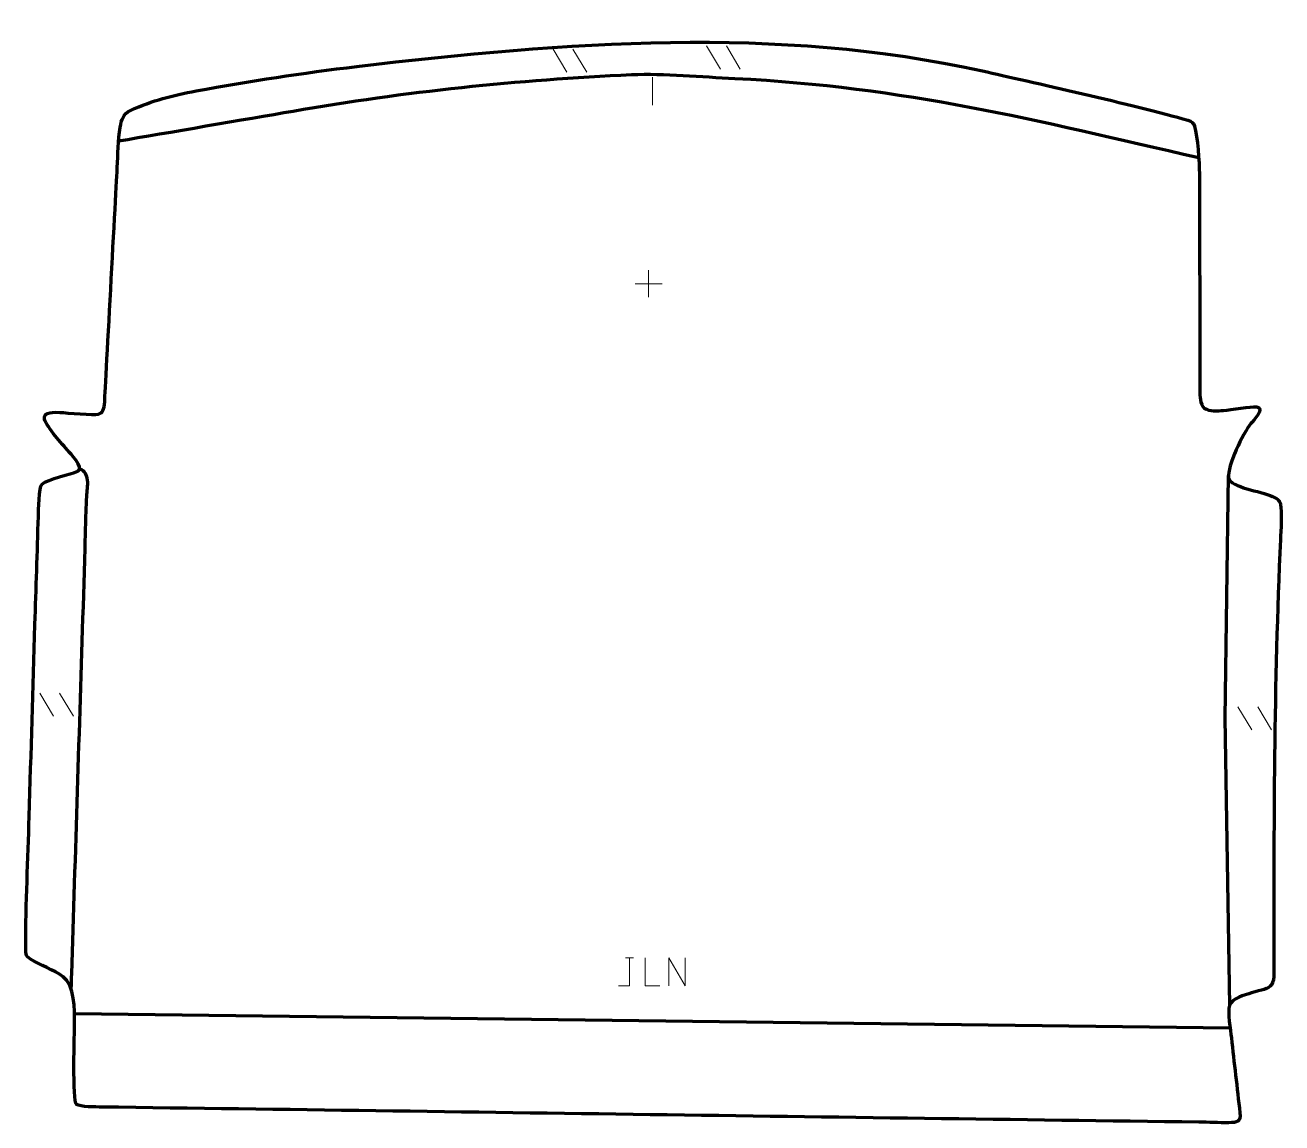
# Model space of a CAD drawing. Header units: millimetres. Extents: x 510 to 1631, y -392 to 587.
import ezdxf

# ---------------------------------------------------------------- set-up
doc = ezdxf.new("R2010")
doc.units = ezdxf.units.MM
doc.header["$MEASUREMENT"] = 0
doc.layers.add('layer 3', color=7, linetype='Continuous')
doc.layers.add('layer 4', color=7, linetype='Continuous')

msp = doc.modelspace()

# ---------------------------------------------------------------- linework, layer by layer
at = {"layer": 'layer 3', "color": 142, "lineweight": 158}
for points, knots in [([(593.1298, 484.1875), (636.1747, 491.5886), (705.9191, 503.4792), (748.964, 510.8803), (748.964, 510.8803), (847.8955, 528.1722), (950.3051, 538.8974), (1050.6723, 543.3236), (1050.6723, 543.3236), (1080.605, 544.6436), (1112.8738, 541.397), (1142.9987, 539.9369), (1142.9987, 539.9369), (1294.8513, 532.5764), (1411.1786, 502.8249), (1556.8104, 469.3335)], [0, 0, 0, 0, 0.2, 0.2, 0.2, 0.2, 0.4, 0.4, 0.4, 0.4, 0.6, 0.6, 0.6, 0.6, 1, 1, 1, 1]), ([(558.3464, 191.8625), (563.08, 190.2393), (564.766, 186.2352), (565.2046, 181.6078), (565.2046, 181.6078), (565.6572, 176.8324), (564.7815, 171.3927), (564.5552, 167.2209), (564.5552, 167.2209), (563.5282, 148.2869), (563.3451, 129.1304), (562.7582, 110.1586), (562.7582, 110.1586), (559.2978, 0.315), (555.8373, -109.5286), (552.3769, -219.3722), (552.3769, -219.3722), (551.8264, -236.8474), (551.2758, -254.3225), (550.7253, -271.7976)], [0, 0, 0, 0, 0.166666667, 0.166666667, 0.166666667, 0.166666667, 0.333333333, 0.333333333, 0.333333333, 0.333333333, 0.5, 0.5, 0.5, 0.5, 0.666666667, 0.666666667, 0.666666667, 0.666666667, 1, 1, 1, 1]), ([(1583.1544, 185.9338), (1583.1544, 185.9338), (1580.1841, -30.6504), (1580.1841, -30.6504), (1580.1841, -30.6504), (1580.1841, -30.6504), (1584.2963, -286.9049), (1584.2963, -286.9049)], [0, 0, 0, 0, 0.333333333, 0.333333333, 0.333333333, 0.333333333, 1, 1, 1, 1])]:
    msp.add_open_spline(points, degree=3, knots=knots, dxfattribs=at)
msp.add_open_spline([(553.9223, -294.049), (553.9223, -294.049), (1584.738, -306.8259), (1584.738, -306.8259)], degree=3, dxfattribs=at)
at = {"layer": 'layer 4', "color": 22, "lineweight": 158}
msp.add_open_spline([(580.7929, 251.6548), (580.5669, 244.5699), (578.7185, 241.6283), (575.3949, 240.5732), (575.3949, 240.5732), (571.2414, 239.2546), (547.0555, 241.7424), (540.8907, 242.0886), (540.8907, 242.0886), (519.578, 243.3305), (527.0508, 234.2733), (535.1048, 223.1002), (535.1048, 223.1002), (538.8266, 218.1968), (543.5947, 213.1018), (547.6605, 208.3988), (547.6605, 208.3988), (549.6311, 206.1193), (563.0024, 192.5766), (556.7573, 189.6055), (556.7573, 189.6055), (550.8555, 186.7977), (530.155, 182.7428), (524.8722, 178.0774), (524.8722, 178.0774), (522.2055, 175.7224), (521.7243, 153.9164), (521.605, 149.2423), (521.605, 149.2423), (520.7861, 117.1575), (519.5493, 85.0842), (518.5815, 53.0036), (518.5815, 53.0036), (516.8688, -4.069), (515.1704, -61.1422), (513.4767, -118.2154), (513.4767, -118.2154), (512.3307, -156.6417), (510.3846, -195.8538), (510.3335, -234.2016), (510.3335, -234.2016), (510.3261, -239.7631), (509.8257, -242.6359), (514.6422, -245.6214), (514.6422, -245.6214), (523.3217, -251.0013), (535.2009, -255.0824), (543.7523, -261.2433), (543.7523, -261.2433), (554.0557, -268.6664), (554.0777, -290.8237), (553.9587, -302.5202), (553.9587, -302.5202), (553.8808, -310.1875), (551.825, -372.6233), (555.7127, -375.2335), (555.7127, -375.2335), (558.8816, -377.3614), (573.1849, -377.4352), (577.9348, -377.4991), (577.9348, -377.4991), (904.2636, -381.8925), (1230.5825, -386.7344), (1556.9147, -390.9444), (1556.9147, -390.9444), (1565.4366, -391.0544), (1574.8993, -391.572), (1583.2353, -391.4505), (1583.2353, -391.4505), (1591.312, -391.3327), (1594.4552, -390.7984), (1593.5272, -382.619), (1593.5272, -382.619), (1590.9945, -360.2966), (1588.3982, -337.9542), (1585.8983, -315.6307), (1585.8983, -315.6307), (1585.1678, -308.9534), (1582.166, -292.3167), (1584.2963, -286.9049), (1584.2963, -286.9049), (1586.9457, -280.1742), (1597.6132, -277.5977), (1603.8918, -275.5967), (1603.8918, -275.5967), (1612.6561, -272.8036), (1619.178, -272.6236), (1621.8341, -268.3467), (1621.8341, -268.3467), (1623.2253, -266.1066), (1623.869, -262.8525), (1623.8596, -257.7362), (1623.8596, -257.7362), (1623.6214, -128.8168), (1623.7503, 0.0921), (1629.7455, 128.8354), (1629.7455, 128.8354), (1630.0844, 136.1144), (1630.9677, 154.3881), (1629.8039, 160.0744), (1629.8039, 160.0744), (1628.9885, 164.0584), (1626.1422, 165.3762), (1622.6097, 167.0218), (1622.6097, 167.0218), (1611.7369, 172.0866), (1585.7733, 175.0202), (1583.3193, 183.6727), (1583.3193, 183.6727), (1582.1316, 194.3351), (1596.2647, 223.4974), (1603.2774, 232.0471), (1603.2774, 232.0471), (1605.4183, 234.6572), (1616.5717, 246.1486), (1608.3715, 247.0375), (1608.3715, 247.0375), (1603.6155, 247.553), (1585.4269, 244.313), (1578.8481, 243.7948), (1578.8481, 243.7948), (1573.6335, 243.3841), (1566.3001, 242.7409), (1561.7859, 245.8674), (1561.7859, 245.8674), (1557.8486, 249.229), (1557.8274, 256.8924), (1557.7095, 261.5942), (1557.7095, 261.5942), (1557.9151, 326.0136), (1557.4359, 390.5452), (1557.4087, 454.9852), (1557.4087, 454.9852), (1557.4066, 465.1098), (1555.7737, 487.8254), (1552.8928, 497.5169), (1552.8928, 497.5169), (1552.0801, 500.2509), (1550.6584, 501.6564), (1547.1981, 502.6482), (1547.1981, 502.6482), (1499.6435, 516.2781), (1405.4161, 537.399), (1364.0288, 546.5956), (1364.0288, 546.5956), (1180.059, 587.4753), (991.2084, 572.3705), (805.7878, 550.6319), (805.7878, 550.6319), (757.0608, 544.8611), (710.6698, 537.6163), (662.4268, 528.7955), (662.4268, 528.7955), (640.8457, 524.8145), (623.8389, 520.6271), (603.7589, 511.2897), (603.7589, 511.2897), (597.1336, 508.2088), (595.8738, 503.2112), (594.6107, 496.2597), (594.6107, 496.2597), (592.556, 484.9514), (592.6102, 472.0495), (592.0088, 460.4897), (592.0088, 460.4897), (591.4074, 448.9299), (580.7929, 251.6548), (580.7929, 251.6548)], degree=3, knots=[0, 0, 0, 0, 0.023255814, 0.023255814, 0.023255814, 0.023255814, 0.046511628, 0.046511628, 0.046511628, 0.046511628, 0.069767442, 0.069767442, 0.069767442, 0.069767442, 0.093023256, 0.093023256, 0.093023256, 0.093023256, 0.11627907, 0.11627907, 0.11627907, 0.11627907, 0.139534884, 0.139534884, 0.139534884, 0.139534884, 0.162790698, 0.162790698, 0.162790698, 0.162790698, 0.186046512, 0.186046512, 0.186046512, 0.186046512, 0.209302326, 0.209302326, 0.209302326, 0.209302326, 0.23255814, 0.23255814, 0.23255814, 0.23255814, 0.255813953, 0.255813953, 0.255813953, 0.255813953, 0.279069767, 0.279069767, 0.279069767, 0.279069767, 0.302325581, 0.302325581, 0.302325581, 0.302325581, 0.325581395, 0.325581395, 0.325581395, 0.325581395, 0.348837209, 0.348837209, 0.348837209, 0.348837209, 0.372093023, 0.372093023, 0.372093023, 0.372093023, 0.395348837, 0.395348837, 0.395348837, 0.395348837, 0.418604651, 0.418604651, 0.418604651, 0.418604651, 0.441860465, 0.441860465, 0.441860465, 0.441860465, 0.465116279, 0.465116279, 0.465116279, 0.465116279, 0.488372093, 0.488372093, 0.488372093, 0.488372093, 0.511627907, 0.511627907, 0.511627907, 0.511627907, 0.534883721, 0.534883721, 0.534883721, 0.534883721, 0.558139535, 0.558139535, 0.558139535, 0.558139535, 0.581395349, 0.581395349, 0.581395349, 0.581395349, 0.604651163, 0.604651163, 0.604651163, 0.604651163, 0.627906977, 0.627906977, 0.627906977, 0.627906977, 0.651162791, 0.651162791, 0.651162791, 0.651162791, 0.674418605, 0.674418605, 0.674418605, 0.674418605, 0.697674419, 0.697674419, 0.697674419, 0.697674419, 0.720930233, 0.720930233, 0.720930233, 0.720930233, 0.744186047, 0.744186047, 0.744186047, 0.744186047, 0.76744186, 0.76744186, 0.76744186, 0.76744186, 0.790697674, 0.790697674, 0.790697674, 0.790697674, 0.813953488, 0.813953488, 0.813953488, 0.813953488, 0.837209302, 0.837209302, 0.837209302, 0.837209302, 0.860465116, 0.860465116, 0.860465116, 0.860465116, 0.88372093, 0.88372093, 0.88372093, 0.88372093, 0.906976744, 0.906976744, 0.906976744, 0.906976744, 0.930232558, 0.930232558, 0.930232558, 0.930232558, 0.953488372, 0.953488372, 0.953488372, 0.953488372, 1, 1, 1, 1], dxfattribs=at)
at = {"layer": 'layer 4', "color": 250, "lineweight": 9}
for points in [[(980.8306, 566.0612), (980.8306, 566.0612), (993.1949, 545.5169), (993.1949, 545.5169)], [(998.5605, 566.0612), (998.5605, 566.0612), (1010.9248, 545.5169), (1010.9248, 545.5169)], [(1117.7084, 568.8835), (1117.7084, 568.8835), (1130.0727, 548.3392), (1130.0727, 548.3392)], [(1135.4383, 568.8835), (1135.4383, 568.8835), (1147.8026, 548.3392), (1147.8026, 548.3392)], [(1069.6423, 541.0913), (1069.6423, 541.0913), (1069.6423, 516.1172), (1069.6423, 516.1172)], [(1066.0349, 368.8112), (1066.0349, 368.8112), (1066.0349, 344.8333), (1066.0349, 344.8333)], [(1054.046, 356.8222), (1054.046, 356.8222), (1078.0239, 356.8222), (1078.0239, 356.8222)], [(522.8338, -8.2615), (522.8338, -8.2615), (535.1981, -28.8058), (535.1981, -28.8058)], [(522.8338, -8.2615), (522.8338, -8.2615), (535.1981, -28.8058), (535.1981, -28.8058)], [(540.5637, -8.2615), (540.5637, -8.2615), (552.928, -28.8058), (552.928, -28.8058)], [(540.5637, -8.2615), (540.5637, -8.2615), (552.928, -28.8058), (552.928, -28.8058)], [(1591.7319, -20.3782), (1591.7319, -20.3782), (1604.0962, -40.9225), (1604.0962, -40.9225)], [(1609.4618, -20.3782), (1609.4618, -20.3782), (1621.8261, -40.9225), (1621.8261, -40.9225)], [(1045.5174, -244.5347), (1045.5174, -244.5347), (1052.6856, -244.5347), (1052.6856, -244.5347)]]:
    msp.add_open_spline(points, degree=3, dxfattribs=at)
for points, knots in [([(1039.0795, -269.4883), (1039.0795, -269.4883), (1049.1015, -269.4883), (1049.1015, -269.4883), (1049.1015, -269.4883), (1049.1015, -269.4883), (1049.1015, -244.5347), (1049.1015, -244.5347)], [0, 0, 0, 0, 0.333333333, 0.333333333, 0.333333333, 0.333333333, 1, 1, 1, 1]), ([(1075.9642, -269.4884), (1075.9642, -269.4884), (1063.0151, -269.4884), (1063.0151, -269.4884), (1063.0151, -269.4884), (1063.0151, -269.4884), (1063.0151, -244.5348), (1063.0151, -244.5348)], [0, 0, 0, 0, 0.333333333, 0.333333333, 0.333333333, 0.333333333, 1, 1, 1, 1]), ([(1084.085, -269.4846), (1084.085, -269.4846), (1084.085, -244.5311), (1084.085, -244.5311), (1084.085, -244.5311), (1084.085, -244.5311), (1098.7398, -269.4846), (1098.7398, -269.4846), (1098.7398, -269.4846), (1098.7398, -269.4846), (1098.7398, -244.5311), (1098.7398, -244.5311)], [0, 0, 0, 0, 0.25, 0.25, 0.25, 0.25, 0.5, 0.5, 0.5, 0.5, 1, 1, 1, 1])]:
    msp.add_open_spline(points, degree=3, knots=knots, dxfattribs=at)

doc.saveas('drawing.dxf')
